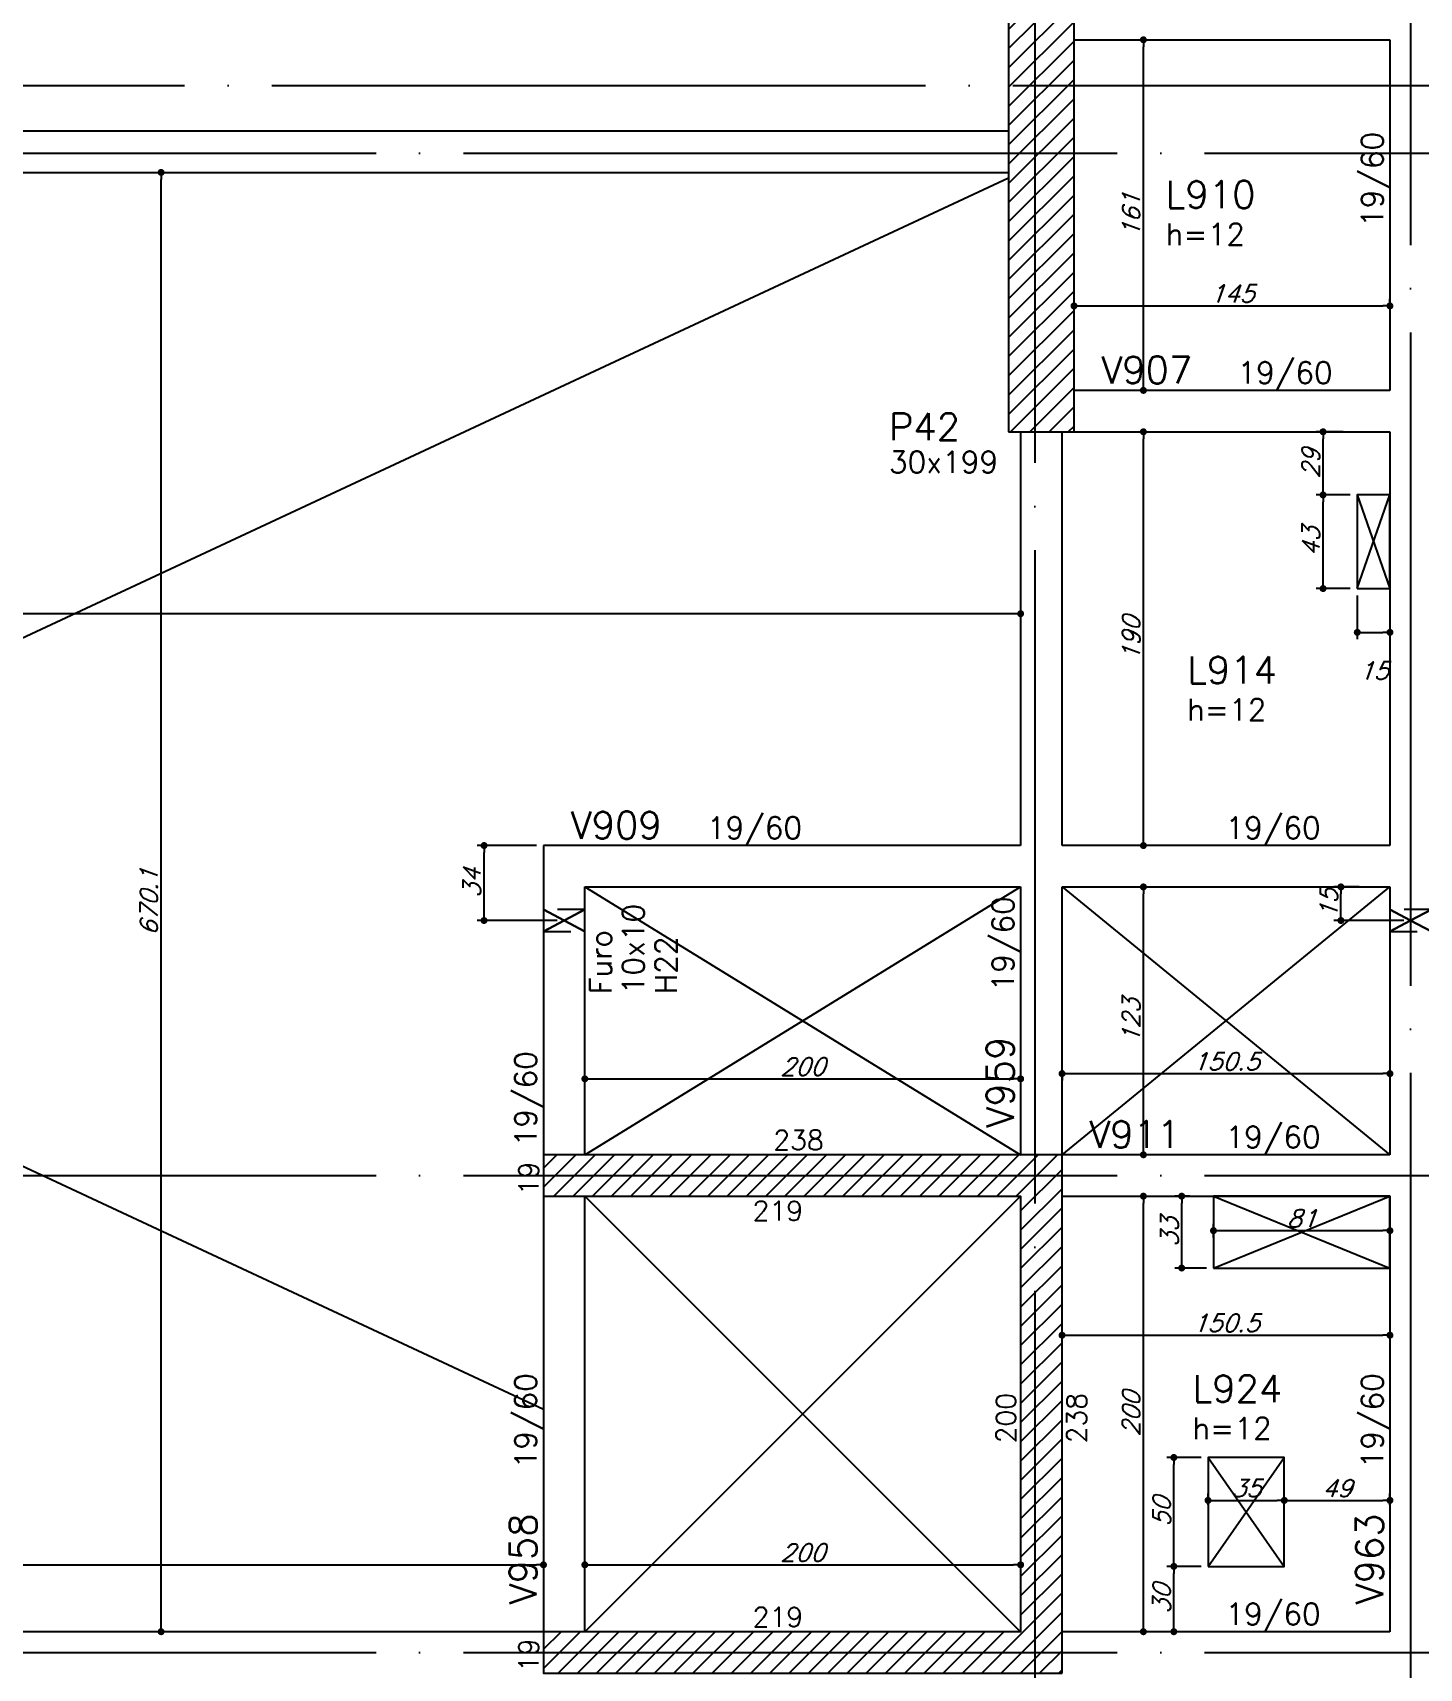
# Model space of a CAD drawing. Extents: x -4245 to 5400, y -2094 to 2406.
# Drawn here: x 1598 to 2234, y 648 to 1399 of the extents above; entities that cross this region are included whole.
import ezdxf
from ezdxf.enums import TextEntityAlignment as Align

# ---------------------------------------------------------------- set-up
doc = ezdxf.new("R2010")
doc.units = 0
doc.header["$LTSCALE"] = 50
doc.header["$MEASUREMENT"] = 0
doc.linetypes.add('EIXO', pattern=[6.8, 6, -0.4, 0, -0.4])
doc.linetypes.add('HIDDEN', pattern=[0.375, 0.25, -0.125])
doc.layers.get('0').update_dxf_attribs({"linetype": 'CONTINUOUS'})
doc.layers.get('DEFPOINTS').update_dxf_attribs({"linetype": 'CONTINUOUS'})
for name, color, linetype in [('F-COTAS', 106, 'CONTINUOUS'), ('F-COTAS-FUROS', 50, 'CONTINUOUS'), ('F-EIXO', 12, 'EIXO'), ('F-FURO-PAREDE', 2, 'HIDDEN'), ('F-FURO-PAREDE-TEXTOS', 2, 'CONTINUOUS'), ('F-LAJES-DIM', 2, 'CONTINUOUS'), ('F-LAJES-NOME', 4, 'CONTINUOUS'), ('F-PILARES-DIM', 172, 'CONTINUOUS'), ('F-PILARES-HACH', 174, 'CONTINUOUS'), ('F-PILARES-NOME', 170, 'CONTINUOUS'), ('F-PILARES-S', 170, 'CONTINUOUS'), ('F-TEXTO', 6, 'CONTINUOUS'), ('F-VIGAS', 3, 'CONTINUOUS'), ('F-VIGAS-DIM', 2, 'CONTINUOUS'), ('F-VIGAS-NOME', 4, 'CONTINUOUS'), ('F-VÃO', 1, 'CONTINUOUS')]:
    doc.layers.add(name, color=color, linetype=linetype)
doc.styles.add('CP-TEXT-INCL', font='simplex.shx', dxfattribs={"oblique": 20})
doc.styles.add('MCP', font='simplex.shx')
doc.styles.add('ROMANS', font='simplex.shx')
doc.dimstyles.new('CP-COTAS-50', dxfattribs={"dimscale": 0.64, "dimtxt": 12.5, "dimasz": 5, "dimexe": 5, "dimexo": 5, "dimgap": 2.5, "dimtad": 1, "dimdec": 1, "dimdsep": 46, "dimtxsty": 'CP-TEXT-INCL', "dimblk1": 'DOT', "dimblk2": 'DOT', "dimsah": 1, "dimcen": 9, "dimclrd": 256, "dimclre": 256, "dimclrt": 256, "dimadec": 0, "dimazin": 0, "dimtfac": 1, "dimtdec": 1, "dimtmove": 2, "dimatfit": 3, "dimldrblk": 'DOT', "dimfxl": 0, "dimtolj": 1, "dimarcsym": 0})

# ---------------------------------------------------------------- blocks, each defined once
blk = doc.blocks.new('_DOT')
at = {"color": 0, "linetype": 'ByBlock'}
blk.add_line((-0.5, 0), (-1, 0), dxfattribs=at)
at = {"color": 0, "linetype": 'ByBlock', "const_width": 0.5}
blk.add_lwpolyline([(-0.25, 0, 1), (0.25, 0, 1)], format="xyb", close=True, dxfattribs=at)
blk = doc.blocks.new('*D54')
at = {"layer": 'DEFPOINTS', "color": 0, "linetype": 'Continuous', "transparency": 16777216}
for p in [(1656.53, 1334.6), (1656.53, 1334.6), (1656.53, 664.5)]:
    blk.add_point(p, dxfattribs=at)
at = {"layer": 'F-COTAS', "linetype": 'Continuous', "lineweight": -2, "transparency": 16777216}
blk.add_line((1656.53, 667.7), (1656.53, 1331.4), dxfattribs=at)
at = {"layer": 'F-COTAS', "linetype": 'Continuous', "lineweight": -2, "transparency": 16777216, "xscale": 3.2, "yscale": 3.2, "zscale": 3.2}
for p, rotation in [((1656.53, 1334.6), 90), ((1656.53, 664.5), 270)]:
    blk.add_blockref('_DOT', p, dxfattribs=dict(at, rotation=rotation))
at = {"layer": 'F-COTAS', "linetype": 'Continuous', "transparency": 16777216, "insert": (1650.93, 999.55), "char_height": 8, "attachment_point": 5, "rotation": 90, "style": 'CP-TEXT-INCL'}
blk.add_mtext('\\A1;670.1', dxfattribs=at)
blk = doc.blocks.new('*D58')
at = {"layer": 'DEFPOINTS', "color": 0, "linetype": 'Continuous', "transparency": 16777216}
for p in [(2107.34, 864.5), (2107.34, 864.5), (2107.34, 664.5)]:
    blk.add_point(p, dxfattribs=at)
at = {"layer": 'F-COTAS', "linetype": 'Continuous', "lineweight": -2, "transparency": 16777216}
blk.add_line((2107.34, 667.7), (2107.34, 861.3), dxfattribs=at)
at = {"layer": 'F-COTAS', "linetype": 'Continuous', "lineweight": -2, "transparency": 16777216, "xscale": 3.2, "yscale": 3.2, "zscale": 3.2}
for p, rotation in [((2107.34, 864.5), 90), ((2107.34, 664.5), 270)]:
    blk.add_blockref('_DOT', p, dxfattribs=dict(at, rotation=rotation))
at = {"layer": 'F-COTAS', "linetype": 'Continuous', "transparency": 16777216, "insert": (2101.74, 764.5), "char_height": 8, "attachment_point": 5, "rotation": 90, "style": 'CP-TEXT-INCL'}
blk.add_mtext('\\A1;200', dxfattribs=at)
blk = doc.blocks.new('*D59')
at = {"layer": 'DEFPOINTS', "color": 0, "linetype": 'Continuous', "transparency": 16777216}
for p in [(2107.34, 1006.5), (2107.34, 1006.5), (2107.34, 883.5)]:
    blk.add_point(p, dxfattribs=at)
at = {"layer": 'F-COTAS', "linetype": 'Continuous', "lineweight": -2, "transparency": 16777216}
blk.add_line((2107.34, 886.7), (2107.34, 1003.3), dxfattribs=at)
at = {"layer": 'F-COTAS', "linetype": 'Continuous', "lineweight": -2, "transparency": 16777216, "xscale": 3.2, "yscale": 3.2, "zscale": 3.2}
for p, rotation in [((2107.34, 1006.5), 90), ((2107.34, 883.5), 270)]:
    blk.add_blockref('_DOT', p, dxfattribs=dict(at, rotation=rotation))
at = {"layer": 'F-COTAS', "linetype": 'Continuous', "transparency": 16777216, "insert": (2101.74, 945), "char_height": 8, "attachment_point": 5, "rotation": 90, "style": 'CP-TEXT-INCL'}
blk.add_mtext('\\A1;123', dxfattribs=at)
blk = doc.blocks.new('*D60')
at = {"layer": 'DEFPOINTS', "color": 0, "linetype": 'Continuous', "transparency": 16777216}
for p in [(2107.34, 1215.5), (2107.34, 1215.5), (2107.34, 1025.5)]:
    blk.add_point(p, dxfattribs=at)
at = {"layer": 'F-COTAS', "linetype": 'Continuous', "lineweight": -2, "transparency": 16777216}
blk.add_line((2107.34, 1028.7), (2107.34, 1212.3), dxfattribs=at)
at = {"layer": 'F-COTAS', "linetype": 'Continuous', "lineweight": -2, "transparency": 16777216, "xscale": 3.2, "yscale": 3.2, "zscale": 3.2}
for p, rotation in [((2107.34, 1215.5), 90), ((2107.34, 1025.5), 270)]:
    blk.add_blockref('_DOT', p, dxfattribs=dict(at, rotation=rotation))
at = {"layer": 'F-COTAS', "linetype": 'Continuous', "transparency": 16777216, "insert": (2101.74, 1120.5), "char_height": 8, "attachment_point": 5, "rotation": 90, "style": 'CP-TEXT-INCL'}
blk.add_mtext('\\A1;190', dxfattribs=at)
blk = doc.blocks.new('*D61')
at = {"layer": 'DEFPOINTS', "color": 0, "linetype": 'Continuous', "transparency": 16777216}
for p in [(2107.34, 1395.5), (2107.34, 1395.5), (2107.34, 1234.5)]:
    blk.add_point(p, dxfattribs=at)
at = {"layer": 'F-COTAS', "linetype": 'Continuous', "lineweight": -2, "transparency": 16777216}
blk.add_line((2107.34, 1237.7), (2107.34, 1392.3), dxfattribs=at)
at = {"layer": 'F-COTAS', "linetype": 'Continuous', "lineweight": -2, "transparency": 16777216, "xscale": 3.2, "yscale": 3.2, "zscale": 3.2}
for p, rotation in [((2107.34, 1395.5), 90), ((2107.34, 1234.5), 270)]:
    blk.add_blockref('_DOT', p, dxfattribs=dict(at, rotation=rotation))
at = {"layer": 'F-COTAS', "linetype": 'Continuous', "transparency": 16777216, "insert": (2101.74, 1315), "char_height": 8, "attachment_point": 5, "rotation": 90, "style": 'CP-TEXT-INCL'}
blk.add_mtext('\\A1;161', dxfattribs=at)
blk = doc.blocks.new('*D90')
at = {"layer": 'DEFPOINTS', "color": 0, "linetype": 'Continuous', "transparency": 16777216}
for p in [(1295, 695.22), (1832, 695.22), (1832, 695.22)]:
    blk.add_point(p, dxfattribs=at)
at = {"layer": 'F-COTAS', "linetype": 'Continuous', "lineweight": -2, "transparency": 16777216}
blk.add_line((1298.2, 695.22), (1828.8, 695.22), dxfattribs=at)
at = {"layer": 'F-COTAS', "linetype": 'Continuous', "lineweight": -2, "transparency": 16777216, "xscale": 3.2, "yscale": 3.2, "zscale": 3.2, "rotation": 180}
blk.add_blockref('_DOT', (1295, 695.22), dxfattribs=at)
at = {"layer": 'F-COTAS', "linetype": 'Continuous', "lineweight": -2, "transparency": 16777216, "xscale": 3.2, "yscale": 3.2, "zscale": 3.2}
blk.add_blockref('_DOT', (1832, 695.22), dxfattribs=at)
at = {"layer": 'F-COTAS', "linetype": 'Continuous', "transparency": 16777216, "insert": (1563.5, 700.82), "char_height": 8, "attachment_point": 5, "style": 'CP-TEXT-INCL'}
blk.add_mtext('\\A1;537', dxfattribs=at)
blk = doc.blocks.new('*D91')
at = {"layer": 'DEFPOINTS', "color": 0, "linetype": 'Continuous', "transparency": 16777216}
for p in [(1851, 695.22), (2051, 695.22), (2051, 695.22)]:
    blk.add_point(p, dxfattribs=at)
at = {"layer": 'F-COTAS', "linetype": 'Continuous', "lineweight": -2, "transparency": 16777216}
blk.add_line((1854.2, 695.22), (2047.8, 695.22), dxfattribs=at)
at = {"layer": 'F-COTAS', "linetype": 'Continuous', "lineweight": -2, "transparency": 16777216, "xscale": 3.2, "yscale": 3.2, "zscale": 3.2, "rotation": 180}
blk.add_blockref('_DOT', (1851, 695.22), dxfattribs=at)
at = {"layer": 'F-COTAS', "linetype": 'Continuous', "lineweight": -2, "transparency": 16777216, "xscale": 3.2, "yscale": 3.2, "zscale": 3.2}
blk.add_blockref('_DOT', (2051, 695.22), dxfattribs=at)
at = {"layer": 'F-COTAS', "linetype": 'Continuous', "transparency": 16777216, "insert": (1951, 700.82), "char_height": 8, "attachment_point": 5, "style": 'CP-TEXT-INCL'}
blk.add_mtext('\\A1;200', dxfattribs=at)
blk = doc.blocks.new('*D92')
at = {"layer": 'DEFPOINTS', "color": 0, "linetype": 'Continuous', "transparency": 16777216}
for p in [(2070, 800.65), (2220.5, 800.65), (2220.5, 800.65)]:
    blk.add_point(p, dxfattribs=at)
at = {"layer": 'F-COTAS', "linetype": 'Continuous', "lineweight": -2, "transparency": 16777216}
blk.add_line((2073.2, 800.65), (2217.3, 800.65), dxfattribs=at)
at = {"layer": 'F-COTAS', "linetype": 'Continuous', "lineweight": -2, "transparency": 16777216, "xscale": 3.2, "yscale": 3.2, "zscale": 3.2, "rotation": 180}
blk.add_blockref('_DOT', (2070, 800.65), dxfattribs=at)
at = {"layer": 'F-COTAS', "linetype": 'Continuous', "lineweight": -2, "transparency": 16777216, "xscale": 3.2, "yscale": 3.2, "zscale": 3.2}
blk.add_blockref('_DOT', (2220.5, 800.65), dxfattribs=at)
at = {"layer": 'F-COTAS', "linetype": 'Continuous', "transparency": 16777216, "insert": (2145.25, 806.25), "char_height": 8, "attachment_point": 5, "style": 'CP-TEXT-INCL'}
blk.add_mtext('\\A1;150.5', dxfattribs=at)
blk = doc.blocks.new('*U150')
at = {"layer": 'F-EIXO'}
blk.add_line((0, 0), (7197, 0), dxfattribs=at)
at = {"layer": 'F-TEXTO', "style": 'ROMANS'}
blk.add_attdef('EIXO', text='', height=17.5, dxfattribs=at).set_placement((-28.2072, 0), align=Align.MIDDLE_CENTER)
blk = doc.blocks.new('*U159')
at = {"layer": 'F-EIXO'}
blk.add_line((0, 0), (7197, 0), dxfattribs=at)
at = {"layer": 'F-TEXTO', "style": 'ROMANS'}
blk.add_attdef('EIXO', text='', height=17.5, dxfattribs=at).set_placement((-28.2072, 0), align=Align.MIDDLE_CENTER)
blk = doc.blocks.new('*U160')
at = {"layer": 'F-EIXO'}
blk.add_line((0, 0), (7197, 0), dxfattribs=at)
at = {"layer": 'F-TEXTO', "style": 'ROMANS'}
blk.add_attdef('EIXO', text='', height=17.5, dxfattribs=at).set_placement((-28.2072, 0), align=Align.MIDDLE_CENTER)
blk = doc.blocks.new('*U161')
at = {"layer": 'F-EIXO'}
blk.add_line((0, 0), (7285, 0), dxfattribs=at)
at = {"layer": 'F-TEXTO', "style": 'ROMANS'}
blk.add_attdef('EIXO', text='', height=17.5, dxfattribs=at).set_placement((-28.2072, 0), align=Align.MIDDLE_CENTER)
blk = doc.blocks.new('*U179')
at = {"layer": 'F-EIXO'}
blk.add_line((0, 0), (0, -2655), dxfattribs=at)
at = {"layer": 'F-TEXTO', "style": 'ROMANS'}
blk.add_attdef('EIXO', text='', height=17.5, rotation=360, dxfattribs=at).set_placement((0, 28.21), align=Align.MIDDLE_CENTER)
blk = doc.blocks.new('*U173')
at = {"layer": 'F-EIXO'}
blk.add_line((0, 0), (0, -2755), dxfattribs=at)
at = {"layer": 'F-TEXTO', "style": 'ROMANS'}
blk.add_attdef('EIXO', text='', height=17.5, rotation=360, dxfattribs=at).set_placement((0, 28.2072), align=Align.MIDDLE_CENTER)
blk = doc.blocks.new('*U296')
at = {"layer": 'F-VÃO'}
for p, q in [((0, 0), (15, 43)), ((0, 43), (15, 0))]:
    blk.add_line(p, q, dxfattribs=at)
at = {"layer": 'F-VÃO', "color": 3}
blk.add_lwpolyline([(0, 0), (15, 0), (15, 43), (0, 43)], close=True, dxfattribs=at)
blk = doc.blocks.new('*U302')
at = {"layer": 'F-VÃO'}
for p, q in [((0, 0), (35, 50)), ((0, 50), (35, 0))]:
    blk.add_line(p, q, dxfattribs=at)
at = {"layer": 'F-VÃO', "color": 3}
blk.add_lwpolyline([(0, 0), (35, 0), (35, 50), (0, 50)], close=True, dxfattribs=at)
blk = doc.blocks.new('*U305')
at = {"layer": 'F-VÃO'}
for p, q in [((0, 0), (81, 33)), ((0, 33), (81, 0))]:
    blk.add_line(p, q, dxfattribs=at)
at = {"layer": 'F-VÃO', "color": 3}
blk.add_lwpolyline([(0, 0), (81, 0), (81, 33), (0, 33)], close=True, dxfattribs=at)
blk = doc.blocks.new('*D397')
at = {"layer": 'DEFPOINTS', "color": 0, "linetype": 'Continuous', "transparency": 16777216}
for p in [(2139.5, 842.25), (2220.5, 848.66), (2220.5, 842.25)]:
    blk.add_point(p, dxfattribs=at)
at = {"layer": 'F-COTAS-FUROS', "linetype": 'Continuous', "lineweight": -2, "transparency": 16777216}
for p, q in [((2139.5, 845.45), (2139.5, 851.86)), ((2220.5, 845.45), (2220.5, 851.86)), ((2142.7, 848.66), (2217.3, 848.66))]:
    blk.add_line(p, q, dxfattribs=at)
at = {"layer": 'F-COTAS-FUROS', "linetype": 'Continuous', "lineweight": -2, "transparency": 16777216, "xscale": 3.2, "yscale": 3.2, "zscale": 3.2, "rotation": 180}
blk.add_blockref('_DOT', (2139.5, 848.66), dxfattribs=at)
at = {"layer": 'F-COTAS-FUROS', "linetype": 'Continuous', "lineweight": -2, "transparency": 16777216, "xscale": 3.2, "yscale": 3.2, "zscale": 3.2}
blk.add_blockref('_DOT', (2220.5, 848.66), dxfattribs=at)
at = {"layer": 'F-COTAS-FUROS', "linetype": 'Continuous', "transparency": 16777216, "insert": (2180, 854.26), "char_height": 8, "attachment_point": 5, "style": 'CP-TEXT-INCL'}
blk.add_mtext('\\A1;81', dxfattribs=at)
blk = doc.blocks.new('*D398')
at = {"layer": 'DEFPOINTS', "color": 0, "linetype": 'Continuous', "transparency": 16777216}
for p in [(2124.92, 864.5), (2131.8, 864.5), (2139.5, 831.5)]:
    blk.add_point(p, dxfattribs=at)
at = {"layer": 'F-COTAS-FUROS', "linetype": 'Continuous', "lineweight": -2, "transparency": 16777216}
for p, q in [((2128.6, 864.5), (2121.72, 864.5)), ((2124.92, 834.7), (2124.92, 861.3)), ((2136.3, 831.5), (2121.72, 831.5))]:
    blk.add_line(p, q, dxfattribs=at)
at = {"layer": 'F-COTAS-FUROS', "linetype": 'Continuous', "lineweight": -2, "transparency": 16777216, "xscale": 3.2, "yscale": 3.2, "zscale": 3.2}
for p, rotation in [((2124.92, 864.5), 90), ((2124.92, 831.5), 270)]:
    blk.add_blockref('_DOT', p, dxfattribs=dict(at, rotation=rotation))
at = {"layer": 'F-COTAS-FUROS', "linetype": 'Continuous', "transparency": 16777216, "insert": (2119.32, 848), "char_height": 8, "attachment_point": 5, "rotation": 90, "style": 'CP-TEXT-INCL'}
blk.add_mtext('\\A1;33', dxfattribs=at)
blk = doc.blocks.new('*D399')
at = {"layer": 'DEFPOINTS', "color": 0, "linetype": 'Continuous', "transparency": 16777216}
for p in [(2121.31, 694.5), (2137, 694.5), (2134.78, 664.5)]:
    blk.add_point(p, dxfattribs=at)
at = {"layer": 'F-COTAS-FUROS', "linetype": 'Continuous', "lineweight": -2, "transparency": 16777216}
for p, q in [((2133.8, 694.5), (2118.11, 694.5)), ((2121.31, 667.7), (2121.31, 691.3)), ((2131.58, 664.5), (2118.11, 664.5))]:
    blk.add_line(p, q, dxfattribs=at)
at = {"layer": 'F-COTAS-FUROS', "linetype": 'Continuous', "lineweight": -2, "transparency": 16777216, "xscale": 3.2, "yscale": 3.2, "zscale": 3.2}
for p, rotation in [((2121.31, 694.5), 90), ((2121.31, 664.5), 270)]:
    blk.add_blockref('_DOT', p, dxfattribs=dict(at, rotation=rotation))
at = {"layer": 'F-COTAS-FUROS', "linetype": 'Continuous', "transparency": 16777216, "insert": (2115.71, 679.5), "char_height": 8, "attachment_point": 5, "rotation": 90, "style": 'CP-TEXT-INCL'}
blk.add_mtext('\\A1;30', dxfattribs=at)
blk = doc.blocks.new('*D400')
at = {"layer": 'DEFPOINTS', "color": 0, "linetype": 'Continuous', "transparency": 16777216}
for p in [(2121.31, 744.5), (2137, 744.5), (2137, 694.5)]:
    blk.add_point(p, dxfattribs=at)
at = {"layer": 'F-COTAS-FUROS', "linetype": 'Continuous', "lineweight": -2, "transparency": 16777216}
for p, q in [((2133.8, 744.5), (2118.11, 744.5)), ((2121.31, 697.7), (2121.31, 741.3)), ((2133.8, 694.5), (2118.11, 694.5))]:
    blk.add_line(p, q, dxfattribs=at)
at = {"layer": 'F-COTAS-FUROS', "linetype": 'Continuous', "lineweight": -2, "transparency": 16777216, "xscale": 3.2, "yscale": 3.2, "zscale": 3.2}
for p, rotation in [((2121.31, 744.5), 90), ((2121.31, 694.5), 270)]:
    blk.add_blockref('_DOT', p, dxfattribs=dict(at, rotation=rotation))
at = {"layer": 'F-COTAS-FUROS', "linetype": 'Continuous', "transparency": 16777216, "insert": (2115.71, 719.5), "char_height": 8, "attachment_point": 5, "rotation": 90, "style": 'CP-TEXT-INCL'}
blk.add_mtext('\\A1;50', dxfattribs=at)
blk = doc.blocks.new('*D401')
at = {"layer": 'DEFPOINTS', "color": 0, "linetype": 'Continuous', "transparency": 16777216}
for p in [(2172, 724.79), (2172, 723.6), (2137, 719.5)]:
    blk.add_point(p, dxfattribs=at)
at = {"layer": 'F-COTAS-FUROS', "linetype": 'Continuous', "lineweight": -2, "transparency": 16777216}
for p, q in [((2137, 722.7), (2137, 727.99)), ((2140.2, 724.79), (2168.8, 724.79)), ((2172, 726.8), (2172, 727.99))]:
    blk.add_line(p, q, dxfattribs=at)
at = {"layer": 'F-COTAS-FUROS', "linetype": 'Continuous', "lineweight": -2, "transparency": 16777216, "xscale": 3.2, "yscale": 3.2, "zscale": 3.2, "rotation": 180}
blk.add_blockref('_DOT', (2137, 724.79), dxfattribs=at)
at = {"layer": 'F-COTAS-FUROS', "linetype": 'Continuous', "lineweight": -2, "transparency": 16777216, "xscale": 3.2, "yscale": 3.2, "zscale": 3.2}
blk.add_blockref('_DOT', (2172, 724.79), dxfattribs=at)
at = {"layer": 'F-COTAS-FUROS', "linetype": 'Continuous', "transparency": 16777216, "insert": (2154.5, 730.39), "char_height": 8, "attachment_point": 5, "style": 'CP-TEXT-INCL'}
blk.add_mtext('\\A1;35', dxfattribs=at)
blk = doc.blocks.new('*D402')
at = {"layer": 'DEFPOINTS', "color": 0, "linetype": 'Continuous', "transparency": 16777216}
for p in [(2220.5, 724.79), (2172, 719.5), (2220.5, 719.5)]:
    blk.add_point(p, dxfattribs=at)
at = {"layer": 'F-COTAS-FUROS', "linetype": 'Continuous', "lineweight": -2, "transparency": 16777216}
for p, q in [((2172, 722.7), (2172, 727.99)), ((2175.2, 724.79), (2217.3, 724.79)), ((2220.5, 722.7), (2220.5, 727.99))]:
    blk.add_line(p, q, dxfattribs=at)
at = {"layer": 'F-COTAS-FUROS', "linetype": 'Continuous', "lineweight": -2, "transparency": 16777216, "xscale": 3.2, "yscale": 3.2, "zscale": 3.2, "rotation": 180}
blk.add_blockref('_DOT', (2172, 724.79), dxfattribs=at)
at = {"layer": 'F-COTAS-FUROS', "linetype": 'Continuous', "lineweight": -2, "transparency": 16777216, "xscale": 3.2, "yscale": 3.2, "zscale": 3.2}
blk.add_blockref('_DOT', (2220.5, 724.79), dxfattribs=at)
at = {"layer": 'F-COTAS-FUROS', "linetype": 'Continuous', "transparency": 16777216, "insert": (2196.25, 730.39), "char_height": 8, "attachment_point": 5, "style": 'CP-TEXT-INCL'}
blk.add_mtext('\\A1;49', dxfattribs=at)
blk = doc.blocks.new('*D403')
at = {"layer": 'DEFPOINTS', "color": 0, "linetype": 'Continuous', "transparency": 16777216}
for p in [(2189.79, 1186.5), (2205.5, 1186.5), (2205.5, 1143.5)]:
    blk.add_point(p, dxfattribs=at)
at = {"layer": 'F-COTAS-FUROS', "linetype": 'Continuous', "lineweight": -2, "transparency": 16777216}
for p, q in [((2202.3, 1186.5), (2186.59, 1186.5)), ((2189.79, 1146.7), (2189.79, 1183.3)), ((2202.3, 1143.5), (2186.59, 1143.5))]:
    blk.add_line(p, q, dxfattribs=at)
at = {"layer": 'F-COTAS-FUROS', "linetype": 'Continuous', "lineweight": -2, "transparency": 16777216, "xscale": 3.2, "yscale": 3.2, "zscale": 3.2}
for p, rotation in [((2189.79, 1186.5), 90), ((2189.79, 1143.5), 270)]:
    blk.add_blockref('_DOT', p, dxfattribs=dict(at, rotation=rotation))
at = {"layer": 'F-COTAS-FUROS', "linetype": 'Continuous', "transparency": 16777216, "insert": (2184.19, 1165), "char_height": 8, "attachment_point": 5, "rotation": 90, "style": 'CP-TEXT-INCL'}
blk.add_mtext('\\A1;43', dxfattribs=at)
blk = doc.blocks.new('*D404')
at = {"layer": 'DEFPOINTS', "color": 0, "linetype": 'Continuous', "transparency": 16777216}
for p in [(2189.79, 1215.5), (2202.19, 1215.5), (2205.5, 1186.5)]:
    blk.add_point(p, dxfattribs=at)
at = {"layer": 'F-COTAS-FUROS', "linetype": 'Continuous', "lineweight": -2, "transparency": 16777216}
for p, q in [((2198.99, 1215.5), (2186.59, 1215.5)), ((2189.79, 1189.7), (2189.79, 1212.3)), ((2202.3, 1186.5), (2186.59, 1186.5))]:
    blk.add_line(p, q, dxfattribs=at)
at = {"layer": 'F-COTAS-FUROS', "linetype": 'Continuous', "lineweight": -2, "transparency": 16777216, "xscale": 3.2, "yscale": 3.2, "zscale": 3.2}
for p, rotation in [((2189.79, 1215.5), 90), ((2189.79, 1186.5), 270)]:
    blk.add_blockref('_DOT', p, dxfattribs=dict(at, rotation=rotation))
at = {"layer": 'F-COTAS-FUROS', "linetype": 'Continuous', "transparency": 16777216, "insert": (2184.19, 1201), "char_height": 8, "attachment_point": 5, "rotation": 90, "style": 'CP-TEXT-INCL'}
blk.add_mtext('\\A1;29', dxfattribs=at)
blk = doc.blocks.new('*D405')
at = {"layer": 'DEFPOINTS', "color": 0, "linetype": 'Continuous', "transparency": 16777216}
for p in [(2205.5, 1143.5), (2220.5, 1136.8), (2220.5, 1123.4)]:
    blk.add_point(p, dxfattribs=at)
at = {"layer": 'F-COTAS-FUROS', "linetype": 'Continuous', "lineweight": -2, "transparency": 16777216}
for p, q in [((2205.5, 1140.3), (2205.5, 1120.2)), ((2220.5, 1133.6), (2220.5, 1120.2)), ((2208.7, 1123.4), (2217.3, 1123.4))]:
    blk.add_line(p, q, dxfattribs=at)
at = {"layer": 'F-COTAS-FUROS', "linetype": 'Continuous', "lineweight": -2, "transparency": 16777216, "xscale": 3.2, "yscale": 3.2, "zscale": 3.2, "rotation": 180}
blk.add_blockref('_DOT', (2205.5, 1123.4), dxfattribs=at)
at = {"layer": 'F-COTAS-FUROS', "linetype": 'Continuous', "lineweight": -2, "transparency": 16777216, "xscale": 3.2, "yscale": 3.2, "zscale": 3.2}
blk.add_blockref('_DOT', (2220.5, 1123.4), dxfattribs=at)
at = {"layer": 'F-COTAS-FUROS', "linetype": 'Continuous', "transparency": 16777216, "insert": (2213, 1105.8), "char_height": 8, "attachment_point": 5, "style": 'CP-TEXT-INCL'}
blk.add_mtext('\\A1;15', dxfattribs=at)
blk = doc.blocks.new('*D466')
at = {"layer": 'DEFPOINTS', "color": 0, "linetype": 'Continuous', "transparency": 16777216}
for p in [(2075.5, 1271.42), (2220.5, 1273.3), (2220.5, 1271.42)]:
    blk.add_point(p, dxfattribs=at)
at = {"layer": 'F-COTAS', "linetype": 'Continuous', "lineweight": -2, "transparency": 16777216}
for p, q in [((2075.5, 1274.62), (2075.5, 1276.5)), ((2078.7, 1273.3), (2217.3, 1273.3)), ((2220.5, 1274.62), (2220.5, 1276.5))]:
    blk.add_line(p, q, dxfattribs=at)
at = {"layer": 'F-COTAS', "linetype": 'Continuous', "lineweight": -2, "transparency": 16777216, "xscale": 3.2, "yscale": 3.2, "zscale": 3.2, "rotation": 180}
blk.add_blockref('_DOT', (2075.5, 1273.3), dxfattribs=at)
at = {"layer": 'F-COTAS', "linetype": 'Continuous', "lineweight": -2, "transparency": 16777216, "xscale": 3.2, "yscale": 3.2, "zscale": 3.2}
blk.add_blockref('_DOT', (2220.5, 1273.3), dxfattribs=at)
at = {"layer": 'F-COTAS', "linetype": 'Continuous', "transparency": 16777216, "insert": (2148, 1278.9), "char_height": 8, "attachment_point": 5, "style": 'CP-TEXT-INCL'}
blk.add_mtext('\\A1;145', dxfattribs=at)
blk = doc.blocks.new('*D467')
at = {"layer": 'DEFPOINTS', "color": 0, "linetype": 'Continuous', "transparency": 16777216}
for p in [(2070, 925.55), (2220.5, 925.55), (2220.5, 920.76)]:
    blk.add_point(p, dxfattribs=at)
at = {"layer": 'F-COTAS', "linetype": 'Continuous', "lineweight": -2, "transparency": 16777216}
for p, q in [((2070, 922.35), (2070, 917.56)), ((2073.2, 920.76), (2217.3, 920.76)), ((2220.5, 922.35), (2220.5, 917.56))]:
    blk.add_line(p, q, dxfattribs=at)
at = {"layer": 'F-COTAS', "linetype": 'Continuous', "lineweight": -2, "transparency": 16777216, "xscale": 3.2, "yscale": 3.2, "zscale": 3.2, "rotation": 180}
blk.add_blockref('_DOT', (2070, 920.76), dxfattribs=at)
at = {"layer": 'F-COTAS', "linetype": 'Continuous', "lineweight": -2, "transparency": 16777216, "xscale": 3.2, "yscale": 3.2, "zscale": 3.2}
blk.add_blockref('_DOT', (2220.5, 920.76), dxfattribs=at)
at = {"layer": 'F-COTAS', "linetype": 'Continuous', "transparency": 16777216, "insert": (2145.25, 926.36), "char_height": 8, "attachment_point": 5, "style": 'CP-TEXT-INCL'}
blk.add_mtext('\\A1;150.5', dxfattribs=at)
blk = doc.blocks.new('*D468')
at = {"layer": 'DEFPOINTS', "color": 0, "linetype": 'Continuous', "transparency": 16777216}
for p in [(2051, 918.36), (2051, 918.36), (1851, 913.57)]:
    blk.add_point(p, dxfattribs=at)
at = {"layer": 'F-COTAS', "linetype": 'Continuous', "lineweight": -2, "transparency": 16777216}
for p, q in [((1851, 916.77), (1851, 921.56)), ((1854.2, 918.36), (2047.8, 918.36))]:
    blk.add_line(p, q, dxfattribs=at)
at = {"layer": 'F-COTAS', "linetype": 'Continuous', "lineweight": -2, "transparency": 16777216, "xscale": 3.2, "yscale": 3.2, "zscale": 3.2, "rotation": 180}
blk.add_blockref('_DOT', (1851, 918.36), dxfattribs=at)
at = {"layer": 'F-COTAS', "linetype": 'Continuous', "lineweight": -2, "transparency": 16777216, "xscale": 3.2, "yscale": 3.2, "zscale": 3.2}
blk.add_blockref('_DOT', (2051, 918.36), dxfattribs=at)
at = {"layer": 'F-COTAS', "linetype": 'Continuous', "transparency": 16777216, "insert": (1951, 923.96), "char_height": 8, "attachment_point": 5, "style": 'CP-TEXT-INCL'}
blk.add_mtext('\\A1;200', dxfattribs=at)
blk = doc.blocks.new('*D469')
at = {"layer": 'DEFPOINTS', "color": 0, "linetype": 'Continuous', "transparency": 16777216}
for p in [(2051, 1151.27), (615, 1131.94), (615, 1115.85)]:
    blk.add_point(p, dxfattribs=at)
at = {"layer": 'F-COTAS', "linetype": 'Continuous', "lineweight": -2, "transparency": 16777216}
for p, q in [((2051, 1148.07), (2051, 1128.74)), ((615, 1119.05), (615, 1135.14)), ((2047.8, 1131.94), (618.2, 1131.94))]:
    blk.add_line(p, q, dxfattribs=at)
at = {"layer": 'F-COTAS', "linetype": 'Continuous', "lineweight": -2, "transparency": 16777216, "xscale": 3.2, "yscale": 3.2, "zscale": 3.2, "rotation": 180}
blk.add_blockref('_DOT', (615, 1131.94), dxfattribs=at)
at = {"layer": 'F-COTAS', "linetype": 'Continuous', "lineweight": -2, "transparency": 16777216, "xscale": 3.2, "yscale": 3.2, "zscale": 3.2}
blk.add_blockref('_DOT', (2051, 1131.94), dxfattribs=at)
at = {"layer": 'F-COTAS', "linetype": 'Continuous', "transparency": 16777216, "insert": (1333, 1137.54), "char_height": 8, "attachment_point": 5, "style": 'CP-TEXT-INCL'}
blk.add_mtext('\\A1;1436', dxfattribs=at)
blk = doc.blocks.new('*D504')
at = {"layer": 'DEFPOINTS', "color": 0, "linetype": 'Continuous', "transparency": 16777216}
for p in [(1804.74, 1025.5), (1832, 1025.5), (1841.5, 991.08)]:
    blk.add_point(p, dxfattribs=at)
at = {"layer": 'F-COTAS-FUROS', "linetype": 'Continuous', "lineweight": -2, "transparency": 16777216}
for p, q in [((1828.8, 1025.5), (1801.54, 1025.5)), ((1804.74, 994.28), (1804.74, 1022.3)), ((1838.3, 991.08), (1801.54, 991.08))]:
    blk.add_line(p, q, dxfattribs=at)
at = {"layer": 'F-COTAS-FUROS', "linetype": 'Continuous', "lineweight": -2, "transparency": 16777216, "xscale": 3.2, "yscale": 3.2, "zscale": 3.2}
for p, rotation in [((1804.74, 1025.5), 90), ((1804.74, 991.08), 270)]:
    blk.add_blockref('_DOT', p, dxfattribs=dict(at, rotation=rotation))
at = {"layer": 'F-COTAS-FUROS', "linetype": 'Continuous', "transparency": 16777216, "insert": (1799.14, 1008.29), "char_height": 8, "attachment_point": 5, "rotation": 90, "style": 'CP-TEXT-INCL'}
blk.add_mtext('\\A1;34', dxfattribs=at)
blk = doc.blocks.new('*D532')
at = {"layer": 'DEFPOINTS', "color": 0, "linetype": 'Continuous', "transparency": 16777216}
for p in [(2198, 1006.5), (2209.52, 1006.5), (2230, 991.08)]:
    blk.add_point(p, dxfattribs=at)
at = {"layer": 'F-COTAS-FUROS', "linetype": 'Continuous', "lineweight": -2, "transparency": 16777216}
for p, q in [((2206.32, 1006.5), (2194.8, 1006.5)), ((2198, 994.28), (2198, 1003.3)), ((2226.8, 991.08), (2194.8, 991.08))]:
    blk.add_line(p, q, dxfattribs=at)
at = {"layer": 'F-COTAS-FUROS', "linetype": 'Continuous', "lineweight": -2, "transparency": 16777216, "xscale": 3.2, "yscale": 3.2, "zscale": 3.2}
for p, rotation in [((2198, 1006.5), 90), ((2198, 991.08), 270)]:
    blk.add_blockref('_DOT', p, dxfattribs=dict(at, rotation=rotation))
at = {"layer": 'F-COTAS-FUROS', "linetype": 'Continuous', "transparency": 16777216, "insert": (2192.4, 998.79), "char_height": 8, "attachment_point": 5, "rotation": 90, "style": 'CP-TEXT-INCL'}
blk.add_mtext('\\A1;15', dxfattribs=at)

msp = doc.modelspace()

# ---------------------------------------------------------------- hatches: boundary and pattern name
at = {"layer": 'F-PILARES-HACH', "linetype": 'Continuous'}
h = msp.add_hatch(dxfattribs=at)
h.set_pattern_fill('ANSI31', color=256, scale=50, style=0)
h.paths.add_polyline_path([(2045.5, 1215.5), (2075.5, 1215.5), (2075.5, 1414.5), (2045.5, 1414.5)], flags=16)
h = msp.add_hatch(dxfattribs=at)
h.set_pattern_fill('ANSI31', color=256, scale=50, style=0)
h.paths.add_polyline_path([(2070, 645.5), (2070, 883.5), (1832, 883.5), (1832, 864.5), (2051, 864.5), (2051, 664.5), (1832, 664.5), (1832, 645.5)], flags=16)

# ---------------------------------------------------------------- linework, layer by layer
at = {"layer": 'F-FURO-PAREDE'}
for points in [[(1841.5, 991.082), (1851, 986.082), (1851, 996.082), (1841.5, 991.082), (1851, 996.082), (1832, 996.082), (1841.5, 991.082), (1832, 996.082), (1832, 986.082), (1841.5, 991.082), (1832, 986.082), (1851, 986.082), (1841.5, 991.082)], [(2230, 991.082), (2239.5, 986.082), (2239.5, 996.082), (2230, 991.082), (2239.5, 996.082), (2220.5, 996.082), (2230, 991.082), (2220.5, 996.082), (2220.5, 986.082), (2230, 991.082), (2220.5, 986.082), (2239.5, 986.082), (2230, 991.082)]]:
    msp.add_lwpolyline(points, dxfattribs=at)
at = {"layer": 'F-PILARES-S', "linetype": 'Continuous'}
for points in [[(2045.5, 1215.5), (2075.5, 1215.5), (2075.5, 1414.5), (2045.5, 1414.5), (2045.5, 1215.5)], [(2070, 645.5), (2070, 883.5), (1832, 883.5), (1832, 864.5), (2051, 864.5), (2051, 664.5), (1832, 664.5), (1832, 645.5), (2070, 645.5)]]:
    msp.add_lwpolyline(points, dxfattribs=at)
at = {"layer": 'F-VIGAS'}
for points in [[(2075.5, 1395.5), (2220.5, 1395.5)], [(2220.5, 1395.5), (2220.5, 1234.5)], [(2045.5, 1353.6), (1306, 1353.6)], [(1306, 1334.6), (2045.5, 1334.6)], [(2220.5, 1234.5), (2075.5, 1234.5)], [(2051, 1215.5), (2051, 1025.5)], [(2070, 1025.5), (2070, 1215.5)], [(2075.5, 1215.5), (2220.5, 1215.5)], [(2220.5, 1215.5), (2220.5, 1025.5)], [(1832, 1025.5), (1832, 883.5)], [(2051, 1025.5), (1832, 1025.5)], [(2220.5, 1025.5), (2070, 1025.5)], [(1851, 883.5), (1851, 1006.5)], [(1851, 1006.5), (2051, 1006.5)], [(2051, 1006.5), (2051, 883.5)], [(2070, 883.5), (2070, 1006.5)], [(2070, 1006.5), (2220.5, 1006.5)], [(2220.5, 1006.5), (2220.5, 883.5)], [(2220.5, 883.5), (2070, 883.5)], [(1832, 864.5), (1832, 664.5)], [(1851, 664.5), (1851, 864.5)], [(2070, 864.5), (2220.5, 864.5)], [(2220.5, 864.5), (2220.5, 664.5)], [(1832, 664.5), (1295, 664.5)], [(2220.5, 664.5), (2070, 664.5)]]:
    msp.add_lwpolyline(points, dxfattribs=at)
at = {"layer": 'F-VÃO'}
for p, q in [((1301, 984.617), (2045.5, 1332.033)), ((1301, 1014.483), (1832, 766.695)), ((1851, 883.5), (2051, 1006.5)), ((1851, 1006.5), (2051, 883.5)), ((2070, 883.5), (2220.5, 1006.5)), ((2070, 1006.5), (2220.5, 883.5)), ((1851, 664.5), (2051, 864.5)), ((1851, 864.5), (2051, 664.5))]:
    msp.add_line(p, q, dxfattribs=at)

# ---------------------------------------------------------------- block references
at = {"layer": 'F-EIXO', "linetype": 'Continuous'}
for name, p in [('*U173', (2230, 1941.357)), ('*U179', (2057.5, 1841.357)), ('*U161', (-3734.274, 1374.5)), ('*U160', (-3646.32, 1343.5)), ('*U159', (-3646.32, 874)), ('*U150', (-3646.32, 655))]:
    msp.add_blockref(name, p, dxfattribs=at)
at = {"layer": 'F-VÃO', "linetype": 'Continuous'}
for name, p in [('*U296', (2205.5, 1143.5)), ('*U305', (2139.5, 831.5)), ('*U302', (2137, 694.5))]:
    msp.add_blockref(name, p, dxfattribs=at)

# ---------------------------------------------------------------- texts
at = {"layer": 'F-FURO-PAREDE-TEXTOS', "linetype": 'Continuous', "style": 'MCP'}
for s, p in [('10x10', (1878.261, 957.173)), ('Furo', (1863.261, 957.173)), ('H22', (1893.261, 957.173))]:
    msp.add_text(s, height=10, rotation=90, dxfattribs=at).set_placement(p)
at = {"layer": 'F-LAJES-DIM', "linetype": 'Continuous', "style": 'MCP'}
for p in [(2117.542, 1301.201), (2127.356, 1082.844), (2129.81, 752.855)]:
    msp.add_text('h=12', height=10, dxfattribs=at).set_placement(p)
at = {"layer": 'F-LAJES-NOME', "linetype": 'Continuous', "style": 'MCP'}
for s, p in [('L910', (2117.542, 1318.201)), ('L914', (2127.356, 1099.844)), ('L924', (2129.81, 769.855))]:
    msp.add_text(s, height=12.5, dxfattribs=at).set_placement(p)
at = {"layer": 'F-PILARES-DIM', "linetype": 'Continuous', "style": 'MCP'}
for s, height, p in [('30x199', 10, (1990.541, 1196.578)), ('238', 9, (1937.5, 885.75)), ('219', 9, (1928, 853.25)), ('219', 9, (1928, 666.75))]:
    msp.add_text(s, height=height, dxfattribs=at).set_placement(p)
for s, p in [('19', (1829.75, 865)), ('200', (2048.75, 751)), ('238', (2081.25, 751)), ('19', (1829.75, 646))]:
    msp.add_text(s, height=9, rotation=90, dxfattribs=at).set_placement(p)
at = {"layer": 'F-PILARES-NOME', "linetype": 'Continuous', "style": 'MCP'}
msp.add_text('P42', height=12.5, dxfattribs=at).set_placement((1990.541, 1211.578))
at = {"layer": 'F-VIGAS-DIM', "linetype": 'Continuous', "style": 'MCP'}
for p in [(2217.375, 1309.5), (2047.875, 958.5), (1828.875, 887.357), (1828.875, 739.5), (2217.375, 739.5)]:
    msp.add_text('19/60', height=10, rotation=90, dxfattribs=at).set_placement(p)
for p in [(2150.5, 1237.625), (1907, 1028.625), (2145, 1028.625), (2145, 886.625), (2145, 667.625)]:
    msp.add_text('19/60', height=10, dxfattribs=at).set_placement(p)
at = {"layer": 'F-VIGAS-NOME', "linetype": 'Continuous', "style": 'MCP'}
for s, p in [('V907', (2088, 1237.625)), ('V909', (1844.5, 1028.625)), ('V911', (2082.5, 886.625))]:
    msp.add_text(s, height=12.5, dxfattribs=at).set_placement(p)
for s, p in [('V959', (2047.875, 896)), ('V958', (1828.875, 677)), ('V963', (2217.375, 677))]:
    msp.add_text(s, height=12.5, rotation=90, dxfattribs=at).set_placement(p)

# ---------------------------------------------------------------- dimensions: what is measured, and where the dimension line sits
at = {"layer": 'F-COTAS', "linetype": 'Continuous'}
for base, p1, p2, angle, picture, middle in [((2107.341, 1395.5), (2107.341, 1234.5), (2107.341, 1395.5), 270, '*D61', (2101.741, 1315)), ((1656.53, 1334.6), (1656.53, 664.5), (1656.53, 1334.6), 270, '*D54', (1650.93, 999.55)), ((2107.341, 1215.5), (2107.341, 1025.5), (2107.341, 1215.5), 270, '*D60', (2101.741, 1120.5)), ((2107.341, 1006.5), (2107.341, 883.5), (2107.341, 1006.5), 270, '*D59', (2101.741, 945)), ((2107.341, 864.5), (2107.341, 664.5), (2107.341, 864.5), 270, '*D58', (2101.741, 764.5)), ((2220.5, 800.645), (2070, 800.645), (2220.5, 800.645), 180, '*D92', (2145.25, 806.245)), ((1832, 695.218), (1295, 695.218), (1832, 695.218), 180, '*D90', (1563.5, 700.818)), ((2051, 695.218), (1851, 695.218), (2051, 695.218), 180, '*D91', (1951, 700.818))]:
    dim = msp.add_linear_dim(base=base, p1=p1, p2=p2, angle=angle, dimstyle='CP-COTAS-50', dxfattribs=at)
    dim.commit()
    dim.dimension.update_dxf_attribs({"geometry": picture, "text_midpoint": middle})
for base, p1, p2, picture, middle in [((2220.5, 1273.303), (2075.5, 1271.417), (2220.5, 1271.417), '*D466', (2148, 1278.903)), ((615, 1131.935), (2051, 1151.274), (615, 1115.847), '*D469', (1333, 1137.535)), ((2220.5, 920.758), (2070, 925.548), (2220.5, 925.548), '*D467', (2145.25, 926.358)), ((2051, 918.364), (1851, 913.574), (2051, 918.364), '*D468', (1951, 923.964))]:
    dim = msp.add_linear_dim(base=base, p1=p1, p2=p2, dimstyle='CP-COTAS-50', override={"dimfxl": 7.5}, dxfattribs=at)
    dim.commit()
    dim.dimension.update_dxf_attribs({"geometry": picture, "text_midpoint": middle})
at = {"layer": 'F-COTAS-FUROS', "linetype": 'Continuous'}
for base, p1, p2, picture, middle in [((2189.793, 1215.5), (2205.5, 1186.5), (2202.186, 1215.5), '*D404', (2184.193, 1201)), ((2189.793, 1186.5), (2205.5, 1143.5), (2205.5, 1186.5), '*D403', (2184.193, 1165)), ((1804.741, 1025.5), (1841.5, 991.082), (1832, 1025.5), '*D504', (1799.141, 1008.291)), ((2198.001, 1006.5), (2230, 991.082), (2209.519, 1006.5), '*D532', (2192.401, 998.791)), ((2124.925, 864.5), (2139.5, 831.5), (2131.804, 864.5), '*D398', (2119.325, 848)), ((2121.311, 744.5), (2137, 694.5), (2137, 744.5), '*D400', (2115.711, 719.5)), ((2121.311, 694.5), (2134.782, 664.5), (2137, 694.5), '*D399', (2115.711, 679.5))]:
    dim = msp.add_linear_dim(base=base, p1=p1, p2=p2, angle=90, dimstyle='CP-COTAS-50', override={"dimdec": 0, "dimfxl": 7.5}, dxfattribs=at)
    dim.commit()
    dim.dimension.update_dxf_attribs({"geometry": picture, "text_midpoint": middle})
for base, p1, p2, picture, middle in [((2220.5, 1123.402), (2205.5, 1143.5), (2220.5, 1136.798), '*D405', (2213, 1105.802)), ((2220.5, 848.662), (2139.5, 842.254), (2220.5, 842.254), '*D397', (2180, 854.262)), ((2172, 724.795), (2137, 719.5), (2172, 723.599), '*D401', (2154.5, 730.395)), ((2220.5, 724.794990065), (2172, 719.5), (2220.5, 719.5), '*D402', (2196.25, 730.394990065))]:
    dim = msp.add_linear_dim(base=base, p1=p1, p2=p2, dimstyle='CP-COTAS-50', override={"dimdec": 0, "dimfxl": 7.5}, dxfattribs=at)
    dim.commit()
    dim.dimension.update_dxf_attribs({"geometry": picture, "text_midpoint": middle})

doc.saveas('drawing.dxf')
